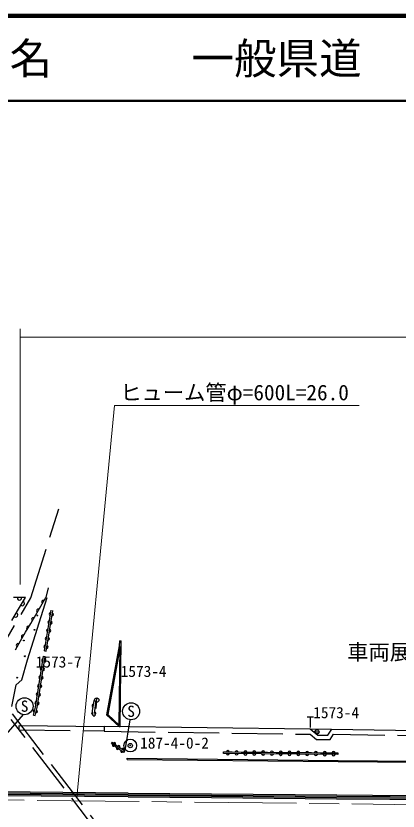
# Model space of a CAD drawing. Units: millimetres, scale not verified. Extents: x 40000 to 680000, y 20000 to 380000.
# Drawn here: x 196104 to 241020, y 286538 to 380000 of the extents above; entities that cross this region are included whole.
import ezdxf
from ezdxf.enums import TextEntityAlignment as Align

# ---------------------------------------------------------------- set-up
doc = ezdxf.new("R2010")
doc.units = ezdxf.units.MM
doc.header["$LTSCALE"] = 1000
doc.header["$PDMODE"] = 32
doc.header["$PDSIZE"] = 500
doc.linetypes.add('CHAIN', pattern=[18.5, 12, -1.5, 3.5, -1.5])
doc.linetypes.add('DASHED', pattern=[7.5, 6, -1.5])
for name, color, linetype, lineweight in [('M-BGD', 7, 'Continuous', 25), ('M-BGD-EXST', 7, 'Continuous', 25), ('M-BMK', 2, 'CHAIN', 13), ('M-BMK-HTXT', 7, 'Continuous', 13), ('M-BMK-SRVR', 3, 'Continuous', 25), ('M-STR-HTXT', 7, 'Continuous', 13), ('M-STR-STRC', 7, 'Continuous', 25), ('M-TTL', 2, 'Continuous', 140), ('M-TTL-LINE', 7, 'Continuous', 50)]:
    doc.layers.add(name, color=color, linetype=linetype, lineweight=lineweight)
doc.layers.add('M-TTL-TXT', color=7, linetype='Continuous')
doc.styles.add('ＭＳ ゴシック', font='')
doc.styles.get('ＭＳ ゴシック').set_extended_font_data('MS Gothic')

msp = doc.modelspace()

# ---------------------------------------------------------------- linework, layer by layer
at = {"layer": 'M-BGD'}
for p, q in [((199898, 312787), (199631, 311638)), ((197221, 311626), (195821, 311630)), ((196425, 310281), (197221, 311626)), ((197476, 304319), (199783, 311647)), ((199034, 310617), (199631, 311638)), ((198437, 309596), (199034, 310617)), ((195629, 308936), (196425, 310281)), ((197841, 308575), (198437, 309596)), ((199662, 305348), (200434, 310122)), ((200082, 309199), (200237, 310154)), ((197244, 307554), (197841, 308575)), ((199928, 308244), (200082, 309199)), ((196647, 306533), (197244, 307554)), ((199773, 307289), (199928, 308244)), ((199619, 306335), (199773, 307289)), ((196050, 305511), (196647, 306533)), ((199464, 305380), (199619, 306335)), ((208229, 296656), (208357, 305895)), ((208287, 306552), (208487, 306549)), ((208346, 296492), (208487, 306549)), ((199203, 303757), (199364, 304759)), ((199364, 304759), (199561, 304727)), ((199464, 305380), (199662, 305348)), ((196803, 301953), (197476, 304319)), ((199043, 302756), (199203, 303757)), ((196117, 301384), (196803, 301953)), ((198882, 301755), (199043, 302756)), ((195633, 298845), (196117, 301384)), ((198722, 300754), (198882, 301755)), ((198561, 299752), (198722, 300754)), ((198401, 298751), (198561, 299752)), ((205305, 299546), (205503, 299516)), ((205503, 299516), (205322, 298328)), ((198184, 297822), (198401, 298751)), ((198379, 297777), (198597, 298713)), ((205322, 298328), (205369, 297735)), ((198184, 297822), (198379, 297777)), ((205170, 297720), (205369, 297735)), ((196474, 296085), (196480, 296605)), ((196480, 296605), (206490, 296486)), ((206491, 296515), (206484, 295917)), ((206491, 296515), (230699, 296214)), ((208227, 296493), (208346, 296492)), ((230689, 296215), (247889, 295942)), ((207332, 294479), (207455, 294636)), ((207455, 294636), (207926, 294264)), ((207926, 294264), (208431, 293920)), ((208431, 293920), (208917, 293608)), ((208808, 293440), (208917, 293608)), ((220491, 293296), (220493, 293496)), ((220493, 293496), (221529, 293487)), ((221529, 293487), (222564, 293479)), ((222564, 293479), (223600, 293470)), ((233955, 293180), (220491, 293296)), ((223600, 293470), (224636, 293461)), ((224636, 293461), (225671, 293452)), ((225671, 293452), (226707, 293443)), ((226707, 293443), (227743, 293434)), ((227743, 293434), (228778, 293425)), ((228778, 293425), (229814, 293416)), ((229814, 293416), (230850, 293407)), ((230850, 293407), (231886, 293398)), ((231886, 293398), (232921, 293389)), ((232921, 293389), (233957, 293380)), ((233957, 293380), (233955, 293180))]:
    msp.add_line(p, q, dxfattribs=at)
at = {"layer": 'M-BGD', "linetype": 'DASHED'}
for p, q in [((210902, 277352), (195553, 297314)), ((195664, 297959), (211371, 277570)), ((196474, 296085), (206484, 295966)), ((206484, 295917), (230690, 295564)), ((233446, 295569), (250857, 295311))]:
    msp.add_line(p, q, dxfattribs=at)
for points in [[(183115, 294866), (192909, 303170), (197855, 311589), (201143, 322050)], [(230690, 295564), (231415, 294964), (233055, 294960), (233446, 295569)]]:
    msp.add_lwpolyline(points, dxfattribs=at)
at = {"layer": 'M-BGD'}
for points in [[(208287, 306552), (208246, 305950), (206764, 297863), (208227, 296493)], [(208357, 305895), (206894, 297906), (208229, 296656)], [(198379, 297777), (198597, 298713), (199561, 304727)], [(205170, 297720), (205121, 298335), (205305, 299546)], [(230689, 296215), (231596, 295463), (232782, 295461), (233240, 296174)], [(208808, 293440), (208321, 293754), (207808, 294103), (207332, 294479)]]:
    msp.add_lwpolyline(points, dxfattribs=at)
for centre in [(198625, 309534), (198294, 307846), (197037, 306589), (197169, 304737), (196243, 302222)]:
    msp.add_circle(centre, 50, dxfattribs=at)
for centre, radius, start, end in [((196521, 311569), 241, 165.60865, 14.07223), ((199330, 311129), 197, 58.86701, 240.52094), ((196855, 310935), 263, 231.32158, 67.44256), ((198733, 310108), 197, 58.86359, 240.52541), ((196059, 309590), 263, 231.31995, 67.44419), ((200171, 309674), 162, 84.93188, 256.69065), ((200345, 309646), 162, 264.93167, 76.69085), ((198137, 309087), 197, 58.86701, 240.52094), ((200016, 308720), 162, 84.9308, 256.69153), ((200191, 308691), 162, 264.92998, 76.69254), ((197540, 308066), 197, 58.8663, 240.52417), ((199862, 307765), 162, 84.92978, 256.69275), ((200037, 307737), 162, 264.93167, 76.69085), ((196943, 307045), 197, 58.8663, 240.52417), ((199708, 306810), 162, 84.93188, 256.69065), ((199882, 306782), 162, 264.93014, 76.69062), ((196346, 306023), 197, 58.8643, 240.52219), ((199553, 305855), 162, 84.93167, 256.69085), ((199728, 305827), 162, 264.93167, 76.69085), ((199304, 304255), 170, 87.7107, 254.07506), ((199461, 304229), 170, 267.77691, 74.00938), ((199143, 303254), 170, 87.71171, 254.07254), ((199300, 303227), 170, 267.7771, 74.00751), ((198983, 302252), 170, 87.71089, 254.07318), ((199139, 302224), 170, 267.77521, 74.0094), ((198822, 301251), 170, 87.71152, 254.07441), ((198979, 301222), 170, 267.7771, 74.00751), ((198662, 300250), 170, 87.71089, 254.07318), ((198818, 300219), 170, 267.77521, 74.0094), ((198501, 299249), 170, 87.71172, 254.07421), ((198657, 299217), 170, 267.77792, 74.00686), ((205276, 298931), 214, 98.74238, 244.00224), ((205355, 298931), 209, 277.70206, 65.04261), ((198301, 298285), 159, 80.19831, 253.52298), ((198478, 298247), 160, 260.61632, 73.10548), ((205106, 298024), 110, 73.4188, 295.58227), ((205388, 298035), 108, 251.40327, 117.60036), ((207717, 294483), 108, 299.0253, 164.37063), ((207544, 294259), 109, 119.65377, 343.74275), ((208042, 293896), 111, 125, 346.57793), ((208201, 294126), 110, 304.16455, 167.41485), ((208541, 293560), 106, 122.77808, 351.67561), ((208698, 293801), 106, 302.5512, 171.9013), ((221011, 293468), 174, 7.52744, 171.48526), ((222046, 293459), 174, 7.52744, 171.48526), ((223082, 293450), 174, 7.52744, 171.48526), ((224118, 293441), 174, 7.52818, 171.48444), ((225153, 293432), 174, 7.52818, 171.48444), ((226189, 293423), 174, 7.52818, 171.48444), ((227225, 293414), 174, 7.52818, 171.48444), ((228260, 293405), 174, 7.52925, 171.48511), ((229296, 293396), 174, 7.52744, 171.48526), ((230332, 293387), 174, 7.52744, 171.48526), ((231367, 293378), 174, 7.52744, 171.48526), ((232403, 293369), 174, 7.52925, 171.48511), ((233439, 293361), 174, 7.52744, 171.48526), ((221009, 293316), 174, 187.52999, 351.48429), ((222045, 293307), 174, 187.52818, 351.48444), ((223081, 293298), 174, 187.52818, 351.48444), ((224116, 293289), 174, 187.52818, 351.48444), ((225152, 293281), 174, 187.52925, 351.48511), ((226188, 293272), 174, 187.52744, 351.48526), ((227223, 293263), 174, 187.52744, 351.48526), ((228259, 293254), 174, 187.52744, 351.48526), ((229295, 293245), 174, 187.52744, 351.48526), ((230330, 293236), 174, 187.52744, 351.48526), ((231366, 293227), 174, 187.52736, 351.48534), ((232402, 293218), 174, 187.52818, 351.48444), ((233438, 293209), 174, 187.52818, 351.48444)]:
    msp.add_arc(centre, radius, start, end, dxfattribs=at)
at = {"layer": 'M-BGD-EXST'}
for p, q in [((205551, 298585), (205617, 299833)), ((196964, 297882), (193367, 293781)), ((209484, 297277), (208908, 293676)), ((231235, 295865), (231735, 295839))]:
    msp.add_line(p, q, dxfattribs=at)
for centre, radius in [((197122, 298869), 1000), ((205604, 299584), 250), ((209642, 298265), 1000), ((231485, 295852), 250)]:
    msp.add_circle(centre, radius, dxfattribs=at)
at = {"layer": 'M-BMK'}
msp.add_line((266082, 287027), (167448, 288158), dxfattribs=at)
at = {"layer": 'M-BMK-SRVR'}
msp.add_circle((209543, 294242), 750, dxfattribs=at)
msp.add_point((209543, 294242), dxfattribs=at)
at = {"layer": 'M-STR-HTXT'}
for p, q in [((196617, 313177), (196617, 343203)), ((196617, 342233), (375946, 342233))]:
    msp.add_line(p, q, dxfattribs=at)
msp.add_lwpolyline([(236441, 334213), (207708, 334213), (203246, 288137)], dxfattribs=at)
at = {"layer": 'M-STR-STRC'}
for p, q in [((209180, 292594), (209182, 292744)), ((209180, 292594), (233970, 292353)), ((209182, 292744), (233971, 292503)), ((233970, 292353), (265681, 292076)), ((233971, 292503), (265682, 292226)), ((209315, 288652), (189932, 288828)), ((209311, 288202), (189927, 288378)), ((209312, 288352), (189929, 288528)), ((209314, 288502), (189930, 288678))]:
    msp.add_line(p, q, dxfattribs=at)
for points in [[(209311, 288202), (219100, 288123), (233800, 287990), (246337, 287896), (260165, 287782), (274144, 287648)], [(209312, 288352), (219101, 288273), (233801, 288140), (246338, 288046), (260166, 287932), (274145, 287798)], [(209314, 288502), (219103, 288423), (233802, 288290), (246339, 288196), (260167, 288081)], [(209315, 288652), (219104, 288573), (233804, 288440), (246341, 288346), (260169, 288231), (274147, 288098)]]:
    msp.add_lwpolyline(points, dxfattribs=at)
at = {"layer": 'M-TTL'}
msp.add_line((680000, 380000), (40000, 380000), dxfattribs=at)
at = {"layer": 'M-TTL-LINE'}
msp.add_line((40000, 370000), (680000, 370000), dxfattribs=at)

# ---------------------------------------------------------------- texts
at = {"layer": 'M-BGD-EXST', "style": 'ＭＳ ゴシック'}
for s, p in [('S', (197122, 298869)), ('S', (209642, 298265)), ('T', (230717, 297008))]:
    msp.add_text(s, height=1320, dxfattribs=at).set_placement(p, align=Align.MIDDLE_CENTER)
at = {"layer": 'M-BMK-HTXT', "style": 'ＭＳ ゴシック'}
for s, height, p in [('車両展示場', 1833, (241297, 305218)), ('1573-7', 1320, (201129, 304074)), ('1573-4', 1320, (211116, 302967)), ('1573-4', 1320, (233744, 298116))]:
    msp.add_text(s, height=height, dxfattribs=at).set_placement(p, align=Align.MIDDLE_CENTER)
at = {"layer": 'M-BMK-SRVR', "style": 'ＭＳ ゴシック'}
msp.add_text('187-4-0-2', height=1320, dxfattribs=at).set_placement((210703, 295197), align=Align.TOP_LEFT)
at = {"layer": 'M-STR-HTXT', "style": 'ＭＳ ゴシック'}
msp.add_text('ヒューム管φ=600L=26.0', height=1833, dxfattribs=at).set_placement((221802, 335736), align=Align.MIDDLE_CENTER)
at = {"layer": 'M-TTL-TXT', "style": 'ＭＳ ゴシック'}
for s, p in [('路 線 名', (180380, 375000)), ('一般県道\u3000高井大道(停)線', (216734, 375000))]:
    msp.add_text(s, height=3666, dxfattribs=at).set_placement(p, align=Align.MIDDLE_LEFT)

doc.saveas('drawing.dxf')
